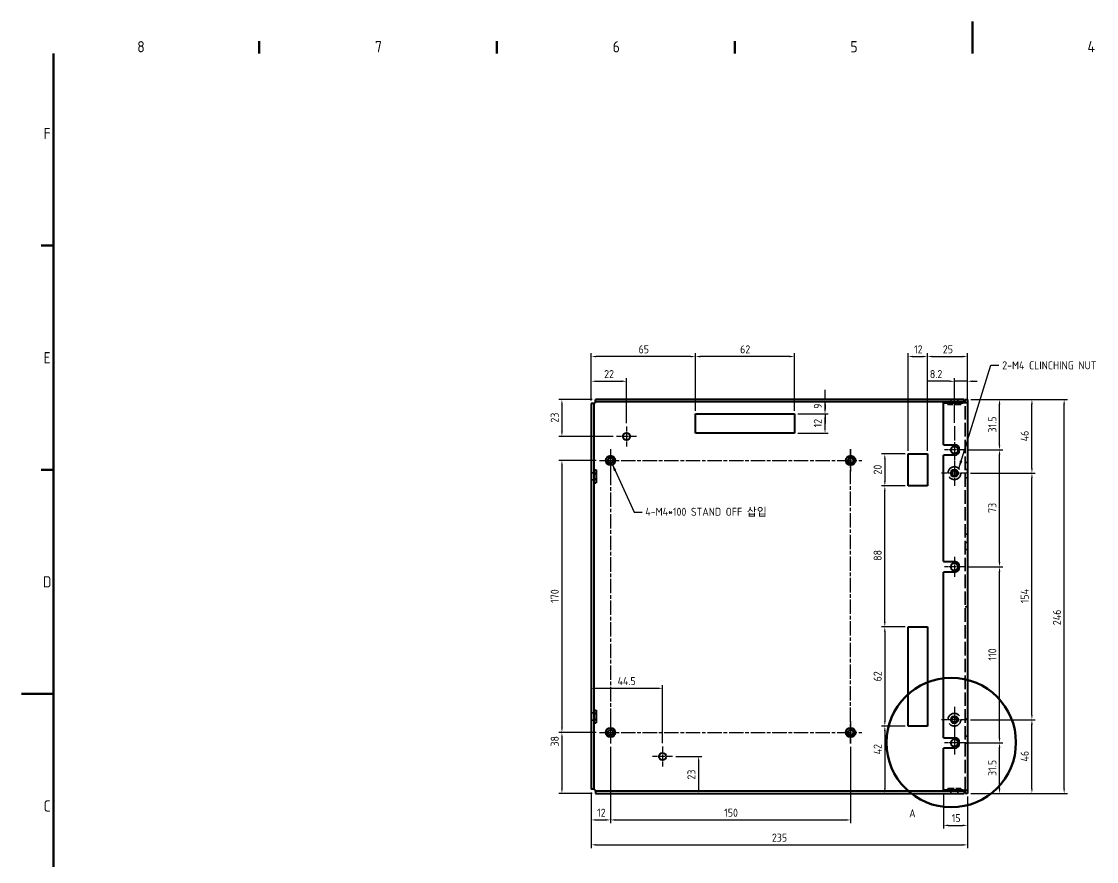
# Model space of a CAD drawing. Header units: millimetres. Extents: x 0 to 1188, y 0 to 840.
# Drawn here: x 0 to 672, y 315 to 840 of the extents above; entities that cross this region are included whole.
import ezdxf

# ---------------------------------------------------------------- set-up
doc = ezdxf.new("R2010")
doc.units = ezdxf.units.MM
doc.header["$LTSCALE"] = 2
doc.linetypes.add('CHAIN', pattern=[0.3543, 0.2362, -0.0295, 0.0591, -0.0295])
doc.linetypes.add('DASHED', pattern=[0.2067, 0.1654, -0.0413])
doc.layers.get('0').update_dxf_attribs({"color": 3, "lineweight": 25})
for name, color, linetype, lineweight in [('가려진 것(ISO)', 2, 'DASHED', 35), ('가시적인 것(ISO)', 3, 'Continuous', 40), ('가시적인 좁은 것(ISO)', 3, 'Continuous', 35), ('경계(ISO)', 7, 'Continuous', 50), ('기호(ISO)', 5, 'Continuous', 25), ('상세 경계(JIS)', 3, 'Continuous', 50), ('중심 표식(ISO)', 1, 'Continuous', 25), ('중심선(ISO)', 1, 'Continuous', 25), ('치수(ISO)', 2, 'Continuous', 25)]:
    doc.layers.add(name, color=color, linetype=linetype, lineweight=lineweight)
doc.styles.add('ISO ProportionalPSTEK', font='isocp.shx')
doc.styles.add('문자 텍스트_PSTEK_POSCO', font='isocp.shx')
doc.styles.add('치수 텍스트_PSTEK_POSCO', font='isocp.shx')
doc.dimstyles.new('치수_PSTEK_POSCO', dxfattribs={"dimscale": 2, "dimtxt": 2.5, "dimasz": 1.5, "dimexe": 1, "dimexo": 1, "dimgap": 1, "dimtad": 1, "dimrnd": 1e-08, "dimdsep": 46, "dimtxsty": '치수 텍스트_PSTEK_POSCO', "dimcen": 0.09, "dimdle": 10, "dimclrd": 7, "dimclre": 7, "dimclrt": 2, "dimadec": 1, "dimazin": 2, "dimtfac": 1, "dimtmove": 0, "dimatfit": 3, "dimfxl": 0, "dimtolj": 1, "dimlwd": -1, "dimlwe": -1, "dimarcsym": 0})
doc.dimstyles.new('치수_PSTEK_POSCO$7', dxfattribs={"dimscale": 2, "dimtxt": 2.5, "dimasz": 2.5, "dimexe": 1, "dimexo": 1, "dimgap": 1, "dimtad": 1, "dimrnd": 1e-08, "dimdsep": 46, "dimtxsty": '치수 텍스트_PSTEK_POSCO', "dimcen": 0.09, "dimdle": 10, "dimclrd": 7, "dimclre": 7, "dimclrt": 2, "dimadec": 1, "dimazin": 2, "dimtfac": 1, "dimtmove": 0, "dimatfit": 3, "dimfxl": 0, "dimtolj": 1, "dimlwd": -1, "dimlwe": -1, "dimarcsym": 0})

# ---------------------------------------------------------------- blocks, each defined once
blk = doc.blocks.new('경계 Default Border')
at = {"layer": '경계(ISO)'}
for p, q in [((74.25, 410), (74.25, 413.9)), ((148.5, 410), (148.5, 413.9)), ((222.75, 410), (222.75, 413.9)), ((10, 350), (6.1, 350)), ((10, 280), (6.1, 280))]:
    blk.add_line(p, q, dxfattribs=at)
at = {"layer": '경계(ISO)', "flags": 128}
for points in [[(297, 420), (297, 410)], [(10, 10), (10, 410)], [(0, 210), (10, 210)]]:
    blk.add_lwpolyline(points, dxfattribs=at)
at = {"layer": '경계(ISO)', "color": 2, "char_height": 3.5, "attachment_point": 7, "style": '문자 텍스트_PSTEK_POSCO'}
for s, insert in [('8', (36.13, 410.37)), ('7', (110.38, 410.39)), ('6', (184.63, 410.37)), ('5', (258.88, 410.37)), ('4', (332.93, 410.4)), ('F', (6.85, 383.25)), ('E', (6.85, 313.22)), ('D', (6.66, 243.22)), ('C', (6.85, 173.22))]:
    blk.add_mtext(s, dxfattribs=dict(at, insert=insert))
blk = doc.blocks.new('*D28')
at = {"layer": 'Defpoints', "color": 0}
for p in [(355.94, 360.4), (590.94, 357.84), (590.94, 325.67)]:
    blk.add_point(p, dxfattribs=at)
at = {"layer": '치수(ISO)', "color": 7}
for p, q in [((355.94, 358.4), (355.94, 323.67)), ((590.94, 355.84), (590.94, 323.67)), ((358.94, 325.67), (587.94, 325.67))]:
    blk.add_line(p, q, dxfattribs=at)
for points in [[(358.94, 326.17), (358.94, 325.17), (355.94, 325.67)], [(587.94, 326.17), (587.94, 325.17), (590.94, 325.67)]]:
    blk.add_solid(points, dxfattribs=at)
at = {"layer": '치수(ISO)', "color": 2, "insert": (468.77, 330.17), "char_height": 5, "attachment_point": 4, "style": '치수 텍스트_PSTEK_POSCO'}
blk.add_mtext('\\A1;235', dxfattribs=at)
blk = doc.blocks.new('*D29')
at = {"layer": 'Defpoints', "color": 0}
for p in [(367.94, 388.89), (355.94, 360.4), (367.94, 341.23)]:
    blk.add_point(p, dxfattribs=at)
at = {"layer": '치수(ISO)', "color": 7}
for p, q in [((367.94, 386.89), (367.94, 339.23)), ((355.94, 358.4), (355.94, 339.23)), ((358.94, 341.23), (364.94, 341.23))]:
    blk.add_line(p, q, dxfattribs=at)
for points in [[(358.94, 341.73), (358.94, 340.73), (355.94, 341.23)], [(364.94, 341.73), (364.94, 340.73), (367.94, 341.23)]]:
    blk.add_solid(points, dxfattribs=at)
at = {"layer": '치수(ISO)', "color": 2, "insert": (359.54, 345.73), "char_height": 5, "attachment_point": 4, "style": '치수 텍스트_PSTEK_POSCO'}
blk.add_mtext('\\A1;12', dxfattribs=at)
blk = doc.blocks.new('*D30')
at = {"layer": 'Defpoints', "color": 0}
for p in [(367.94, 388.89), (517.94, 388.89), (517.94, 341.23)]:
    blk.add_point(p, dxfattribs=at)
at = {"layer": '치수(ISO)', "color": 7}
for p, q in [((367.94, 386.89), (367.94, 339.23)), ((517.94, 386.89), (517.94, 339.23)), ((370.94, 341.23), (514.94, 341.23))]:
    blk.add_line(p, q, dxfattribs=at)
for points in [[(370.94, 341.73), (370.94, 340.73), (367.94, 341.23)], [(514.94, 341.73), (514.94, 340.73), (517.94, 341.23)]]:
    blk.add_solid(points, dxfattribs=at)
at = {"layer": '치수(ISO)', "color": 2, "insert": (438.94, 345.73), "char_height": 5, "attachment_point": 4, "style": '치수 텍스트_PSTEK_POSCO'}
blk.add_mtext('\\A1;150', dxfattribs=at)
blk = doc.blocks.new('*D31')
at = {"layer": 'Defpoints', "color": 0}
for p in [(575.94, 359.84), (590.94, 357.84), (590.94, 337.84)]:
    blk.add_point(p, dxfattribs=at)
at = {"layer": '치수(ISO)', "color": 7}
for p, q in [((575.94, 357.84), (575.94, 335.84)), ((590.94, 355.84), (590.94, 335.84)), ((578.94, 337.84), (587.94, 337.84))]:
    blk.add_line(p, q, dxfattribs=at)
for points in [[(578.94, 338.34), (578.94, 337.34), (575.94, 337.84)], [(587.94, 338.34), (587.94, 337.34), (590.94, 337.84)]]:
    blk.add_solid(points, dxfattribs=at)
at = {"layer": '치수(ISO)', "color": 2, "insert": (581.09, 342.34), "char_height": 5, "attachment_point": 4, "style": '치수 텍스트_PSTEK_POSCO'}
blk.add_mtext('\\A1;15', dxfattribs=at)
blk = doc.blocks.new('*D32')
at = {"layer": 'Defpoints', "color": 0}
for p in [(360.99, 565.84), (337.58, 395.84), (360.99, 395.84)]:
    blk.add_point(p, dxfattribs=at)
at = {"layer": '치수(ISO)', "color": 7}
for p, q in [((358.99, 565.84), (335.58, 565.84)), ((337.58, 562.84), (337.58, 398.84)), ((358.99, 395.84), (335.58, 395.84))]:
    blk.add_line(p, q, dxfattribs=at)
for points in [[(337.08, 562.84), (338.08, 562.84), (337.58, 565.84)], [(337.08, 398.84), (338.08, 398.84), (337.58, 395.84)]]:
    blk.add_solid(points, dxfattribs=at)
at = {"layer": '치수(ISO)', "color": 2, "insert": (333.08, 476.84), "char_height": 5, "attachment_point": 4, "rotation": 90, "style": '치수 텍스트_PSTEK_POSCO'}
blk.add_mtext('\\A1;170', dxfattribs=at)
blk = doc.blocks.new('*D33')
at = {"layer": 'Defpoints', "color": 0}
for p in [(360.99, 395.84), (337.58, 357.84), (358.5, 357.84)]:
    blk.add_point(p, dxfattribs=at)
at = {"layer": '치수(ISO)', "color": 7}
for p, q in [((358.99, 395.84), (335.58, 395.84)), ((337.58, 392.84), (337.58, 360.84)), ((356.5, 357.84), (335.58, 357.84))]:
    blk.add_line(p, q, dxfattribs=at)
for points in [[(337.08, 392.84), (338.08, 392.84), (337.58, 395.84)], [(337.08, 360.84), (338.08, 360.84), (337.58, 357.84)]]:
    blk.add_solid(points, dxfattribs=at)
at = {"layer": '치수(ISO)', "color": 2, "insert": (333.08, 387.09), "char_height": 5, "attachment_point": 4, "rotation": 90, "style": '치수 텍스트_PSTEK_POSCO'}
blk.add_mtext('\\A1;38', dxfattribs=at)
blk = doc.blocks.new('*D34')
at = {"layer": 'Defpoints', "color": 0}
for p in [(590.94, 603.84), (651.3, 603.84), (590.94, 357.84)]:
    blk.add_point(p, dxfattribs=at)
at = {"layer": '치수(ISO)', "color": 7}
for p, q in [((592.94, 603.84), (653.3, 603.84)), ((651.3, 360.84), (651.3, 600.84)), ((592.94, 357.84), (653.3, 357.84))]:
    blk.add_line(p, q, dxfattribs=at)
for points in [[(650.8, 600.84), (651.8, 600.84), (651.3, 603.84)], [(650.8, 360.84), (651.8, 360.84), (651.3, 357.84)]]:
    blk.add_solid(points, dxfattribs=at)
at = {"layer": '치수(ISO)', "color": 2, "insert": (646.8, 462.9), "char_height": 5, "attachment_point": 4, "rotation": 90, "style": '치수 텍스트_PSTEK_POSCO'}
blk.add_mtext('\\A1;246', dxfattribs=at)
blk = doc.blocks.new('*D35')
at = {"layer": 'Defpoints', "color": 0}
for p in [(588.99, 389.34), (610.94, 389.34), (590.94, 357.84)]:
    blk.add_point(p, dxfattribs=at)
at = {"layer": '치수(ISO)', "color": 7}
for p, q in [((590.99, 389.34), (612.94, 389.34)), ((610.94, 360.84), (610.94, 386.34)), ((592.94, 357.84), (612.94, 357.84))]:
    blk.add_line(p, q, dxfattribs=at)
for points in [[(610.44, 386.34), (611.44, 386.34), (610.94, 389.34)], [(610.44, 360.84), (611.44, 360.84), (610.94, 357.84)]]:
    blk.add_solid(points, dxfattribs=at)
at = {"layer": '치수(ISO)', "color": 2, "insert": (606.44, 368.74), "char_height": 5, "attachment_point": 4, "rotation": 90, "style": '치수 텍스트_PSTEK_POSCO'}
blk.add_mtext('\\A1;31.5', dxfattribs=at)
blk = doc.blocks.new('2dDetail0')
at = {"layer": '상세 경계(JIS)'}
blk.add_circle((290.39, 194.79), 20.22, dxfattribs=at)
at = {"layer": '상세 경계(JIS)', "insert": (277.25, 171.44), "char_height": 2.5, "attachment_point": 7, "style": 'ISO ProportionalPSTEK'}
blk.add_mtext('A', dxfattribs=at)
blk = doc.blocks.new('*D42')
at = {"layer": 'Defpoints', "color": 0}
for p in [(565.94, 630.71), (553.94, 569.84), (565.94, 569.84)]:
    blk.add_point(p, dxfattribs=at)
at = {"layer": '치수(ISO)', "color": 7}
for p, q in [((553.94, 571.84), (553.94, 632.71)), ((565.94, 571.84), (565.94, 632.71)), ((556.94, 630.71), (562.94, 630.71))]:
    blk.add_line(p, q, dxfattribs=at)
for points in [[(556.94, 631.21), (556.94, 630.21), (553.94, 630.71)], [(562.94, 631.21), (562.94, 630.21), (565.94, 630.71)]]:
    blk.add_solid(points, dxfattribs=at)
at = {"layer": '치수(ISO)', "color": 2, "insert": (557.54, 635.21), "char_height": 5, "attachment_point": 4, "style": '치수 텍스트_PSTEK_POSCO'}
blk.add_mtext('\\A1;12', dxfattribs=at)
blk = doc.blocks.new('*D43')
at = {"layer": 'Defpoints', "color": 0}
for p in [(553.94, 461.84), (539.29, 399.84), (553.94, 399.84)]:
    blk.add_point(p, dxfattribs=at)
at = {"layer": '치수(ISO)', "color": 7}
for p, q in [((551.94, 461.84), (537.29, 461.84)), ((539.29, 458.84), (539.29, 402.84)), ((551.94, 399.84), (537.29, 399.84))]:
    blk.add_line(p, q, dxfattribs=at)
for points in [[(538.79, 458.84), (539.79, 458.84), (539.29, 461.84)], [(538.79, 402.84), (539.79, 402.84), (539.29, 399.84)]]:
    blk.add_solid(points, dxfattribs=at)
at = {"layer": '치수(ISO)', "color": 2, "insert": (534.79, 427.79), "char_height": 5, "attachment_point": 4, "rotation": 90, "style": '치수 텍스트_PSTEK_POSCO'}
blk.add_mtext('\\A1;62', dxfattribs=at)
blk = doc.blocks.new('*D44')
at = {"layer": 'Defpoints', "color": 0}
for p in [(590.94, 630.71), (590.94, 603.84), (565.94, 569.84)]:
    blk.add_point(p, dxfattribs=at)
at = {"layer": '치수(ISO)', "color": 7}
for p, q in [((565.94, 571.84), (565.94, 632.71)), ((590.94, 605.84), (590.94, 632.71)), ((568.94, 630.71), (587.94, 630.71))]:
    blk.add_line(p, q, dxfattribs=at)
for points in [[(568.94, 631.21), (568.94, 630.21), (565.94, 630.71)], [(587.94, 631.21), (587.94, 630.21), (590.94, 630.71)]]:
    blk.add_solid(points, dxfattribs=at)
at = {"layer": '치수(ISO)', "color": 2, "insert": (575.52, 635.21), "char_height": 5, "attachment_point": 4, "style": '치수 텍스트_PSTEK_POSCO'}
blk.add_mtext('\\A1;25', dxfattribs=at)
blk = doc.blocks.new('*D45')
at = {"layer": 'Defpoints', "color": 0}
for p in [(553.94, 399.84), (539.29, 357.84), (588.94, 357.84)]:
    blk.add_point(p, dxfattribs=at)
at = {"layer": '치수(ISO)', "color": 7}
for p, q in [((551.94, 399.84), (537.29, 399.84)), ((539.29, 396.84), (539.29, 360.84))]:
    blk.add_line(p, q, dxfattribs=at)
for points in [[(538.79, 396.84), (539.79, 396.84), (539.29, 399.84)], [(538.79, 360.84), (539.79, 360.84), (539.29, 357.84)]]:
    blk.add_solid(points, dxfattribs=at)
at = {"layer": '치수(ISO)', "color": 2, "insert": (534.79, 382.19), "char_height": 5, "attachment_point": 4, "rotation": 90, "style": '치수 텍스트_PSTEK_POSCO'}
blk.add_mtext('\\A1;42', dxfattribs=at)
blk = doc.blocks.new('*D50')
at = {"layer": 'Defpoints', "color": 0}
for p in [(377.94, 615.26), (355.94, 601.28), (377.94, 587.09)]:
    blk.add_point(p, dxfattribs=at)
at = {"layer": '치수(ISO)', "color": 7}
for p, q in [((355.94, 603.28), (355.94, 617.26)), ((358.94, 615.26), (374.94, 615.26)), ((377.94, 589.09), (377.94, 617.26))]:
    blk.add_line(p, q, dxfattribs=at)
for points in [[(358.94, 615.76), (358.94, 614.76), (355.94, 615.26)], [(374.94, 615.76), (374.94, 614.76), (377.94, 615.26)]]:
    blk.add_solid(points, dxfattribs=at)
at = {"layer": '치수(ISO)', "color": 2, "insert": (363.98, 619.76), "char_height": 5, "attachment_point": 4, "style": '치수 텍스트_PSTEK_POSCO'}
blk.add_mtext('\\A1;22', dxfattribs=at)
blk = doc.blocks.new('*D51')
at = {"layer": 'Defpoints', "color": 0}
for p in [(420.94, 630.71), (420.94, 594.84), (482.94, 594.84)]:
    blk.add_point(p, dxfattribs=at)
at = {"layer": '치수(ISO)', "color": 7}
for p, q in [((420.94, 596.84), (420.94, 632.71)), ((482.94, 596.84), (482.94, 632.71)), ((479.94, 630.71), (423.94, 630.71))]:
    blk.add_line(p, q, dxfattribs=at)
for points in [[(423.94, 631.21), (423.94, 630.21), (420.94, 630.71)], [(479.94, 631.21), (479.94, 630.21), (482.94, 630.71)]]:
    blk.add_solid(points, dxfattribs=at)
at = {"layer": '치수(ISO)', "color": 2, "insert": (448.89, 635.21), "char_height": 5, "attachment_point": 4, "style": '치수 텍스트_PSTEK_POSCO'}
blk.add_mtext('\\A1;62', dxfattribs=at)
blk = doc.blocks.new('*D52')
at = {"layer": 'Defpoints', "color": 0}
for p in [(482.94, 594.84), (501.92, 594.84), (482.94, 582.84)]:
    blk.add_point(p, dxfattribs=at)
at = {"layer": '치수(ISO)', "color": 7}
for p, q in [((484.94, 594.84), (503.92, 594.84)), ((501.92, 585.84), (501.92, 591.84)), ((484.94, 582.84), (503.92, 582.84))]:
    blk.add_line(p, q, dxfattribs=at)
for points in [[(501.42, 591.84), (502.42, 591.84), (501.92, 594.84)], [(501.42, 585.84), (502.42, 585.84), (501.92, 582.84)]]:
    blk.add_solid(points, dxfattribs=at)
at = {"layer": '치수(ISO)', "color": 2, "insert": (497.42, 586.44), "char_height": 5, "attachment_point": 4, "rotation": 90, "style": '치수 텍스트_PSTEK_POSCO'}
blk.add_mtext('\\A1;12', dxfattribs=at)
blk = doc.blocks.new('*D53')
at = {"layer": 'Defpoints', "color": 0}
for p in [(355.94, 630.71), (355.94, 601.28), (420.94, 594.84)]:
    blk.add_point(p, dxfattribs=at)
at = {"layer": '치수(ISO)', "color": 7}
for p, q in [((355.94, 603.28), (355.94, 632.71)), ((420.94, 596.84), (420.94, 632.71)), ((417.94, 630.71), (358.94, 630.71))]:
    blk.add_line(p, q, dxfattribs=at)
for points in [[(358.94, 631.21), (358.94, 630.21), (355.94, 630.71)], [(417.94, 631.21), (417.94, 630.21), (420.94, 630.71)]]:
    blk.add_solid(points, dxfattribs=at)
at = {"layer": '치수(ISO)', "color": 2, "insert": (385.44, 635.21), "char_height": 5, "attachment_point": 4, "style": '치수 텍스트_PSTEK_POSCO'}
blk.add_mtext('\\A1;65', dxfattribs=at)
blk = doc.blocks.new('*D54')
at = {"layer": 'Defpoints', "color": 0}
for p in [(539.29, 549.84), (553.94, 549.84), (553.94, 461.84)]:
    blk.add_point(p, dxfattribs=at)
at = {"layer": '치수(ISO)', "color": 7}
for p, q in [((551.94, 549.84), (537.29, 549.84)), ((539.29, 464.84), (539.29, 546.84)), ((551.94, 461.84), (537.29, 461.84))]:
    blk.add_line(p, q, dxfattribs=at)
for points in [[(538.79, 546.84), (539.79, 546.84), (539.29, 549.84)], [(538.79, 464.84), (539.79, 464.84), (539.29, 461.84)]]:
    blk.add_solid(points, dxfattribs=at)
at = {"layer": '치수(ISO)', "color": 2, "insert": (534.79, 503.09), "char_height": 5, "attachment_point": 4, "rotation": 90, "style": '치수 텍스트_PSTEK_POSCO'}
blk.add_mtext('\\A1;88', dxfattribs=at)
blk = doc.blocks.new('*D55')
at = {"layer": 'Defpoints', "color": 0}
for p in [(553.94, 569.84), (539.29, 549.84), (553.94, 549.84)]:
    blk.add_point(p, dxfattribs=at)
at = {"layer": '치수(ISO)', "color": 7}
for p, q in [((551.94, 569.84), (537.29, 569.84)), ((539.29, 566.84), (539.29, 552.84)), ((551.94, 549.84), (537.29, 549.84))]:
    blk.add_line(p, q, dxfattribs=at)
for points in [[(538.79, 566.84), (539.79, 566.84), (539.29, 569.84)], [(538.79, 552.84), (539.79, 552.84), (539.29, 549.84)]]:
    blk.add_solid(points, dxfattribs=at)
at = {"layer": '치수(ISO)', "color": 2, "insert": (534.79, 557.02), "char_height": 5, "attachment_point": 4, "rotation": 90, "style": '치수 텍스트_PSTEK_POSCO'}
blk.add_mtext('\\A1;20', dxfattribs=at)
blk = doc.blocks.new('*D56')
at = {"layer": 'Defpoints', "color": 0}
for p in [(358.5, 603.84), (482.94, 594.84), (501.92, 594.84)]:
    blk.add_point(p, dxfattribs=at)
at = {"layer": '치수(ISO)', "color": 7}
for p, q in [((501.92, 606.84), (501.92, 609.84)), ((501.92, 603.84), (501.92, 606.84)), ((501.92, 600.84), (501.92, 597.84)), ((501.92, 597.84), (501.92, 600.84)), ((484.94, 594.84), (503.92, 594.84)), ((501.92, 594.84), (501.92, 591.84)), ((501.92, 591.84), (501.92, 588.84))]:
    blk.add_line(p, q, dxfattribs=at)
for points in [[(501.42, 600.84), (502.42, 600.84), (501.92, 603.84)], [(501.42, 597.84), (502.42, 597.84), (501.92, 594.84)]]:
    blk.add_solid(points, dxfattribs=at)
at = {"layer": '치수(ISO)', "color": 2, "insert": (497.42, 598.07), "char_height": 5, "attachment_point": 4, "rotation": 90, "style": '치수 텍스트_PSTEK_POSCO'}
blk.add_mtext('\\A1;9', dxfattribs=at)
blk = doc.blocks.new('*D57')
at = {"layer": 'Defpoints', "color": 0}
for p in [(355.94, 423.45), (400.44, 423.45), (400.44, 387.09)]:
    blk.add_point(p, dxfattribs=at)
at = {"layer": '치수(ISO)', "color": 7}
for p, q in [((358.94, 423.45), (397.44, 423.45)), ((400.44, 389.09), (400.44, 425.45))]:
    blk.add_line(p, q, dxfattribs=at)
for points in [[(358.94, 423.95), (358.94, 422.95), (355.94, 423.45)], [(397.44, 423.95), (397.44, 422.95), (400.44, 423.45)]]:
    blk.add_solid(points, dxfattribs=at)
at = {"layer": '치수(ISO)', "color": 2, "insert": (372.34, 427.95), "char_height": 5, "attachment_point": 4, "style": '치수 텍스트_PSTEK_POSCO'}
blk.add_mtext('\\A1;44.5', dxfattribs=at)
blk = doc.blocks.new('*D58')
at = {"layer": 'Defpoints', "color": 0}
for p in [(358.5, 603.84), (337.58, 580.84), (371.69, 580.84)]:
    blk.add_point(p, dxfattribs=at)
at = {"layer": '치수(ISO)', "color": 7}
for p, q in [((356.5, 603.84), (335.58, 603.84)), ((337.58, 600.84), (337.58, 583.84)), ((369.69, 580.84), (335.58, 580.84))]:
    blk.add_line(p, q, dxfattribs=at)
for points in [[(337.08, 600.84), (338.08, 600.84), (337.58, 603.84)], [(337.08, 583.84), (338.08, 583.84), (337.58, 580.84)]]:
    blk.add_solid(points, dxfattribs=at)
at = {"layer": '치수(ISO)', "color": 2, "insert": (333.08, 589.42), "char_height": 5, "attachment_point": 4, "rotation": 90, "style": '치수 텍스트_PSTEK_POSCO'}
blk.add_mtext('\\A1;23', dxfattribs=at)
blk = doc.blocks.new('*D59')
at = {"layer": 'Defpoints', "color": 0}
for p in [(406.69, 380.84), (422.98, 357.84), (422.98, 357.84)]:
    blk.add_point(p, dxfattribs=at)
at = {"layer": '치수(ISO)', "color": 7}
for p, q in [((408.69, 380.84), (424.98, 380.84)), ((422.98, 377.84), (422.98, 360.84))]:
    blk.add_line(p, q, dxfattribs=at)
for points in [[(422.48, 377.84), (423.48, 377.84), (422.98, 380.84)], [(422.48, 360.84), (423.48, 360.84), (422.98, 357.84)]]:
    blk.add_solid(points, dxfattribs=at)
at = {"layer": '치수(ISO)', "color": 2, "insert": (418.48, 366.42), "char_height": 5, "attachment_point": 4, "rotation": 90, "style": '치수 텍스트_PSTEK_POSCO'}
blk.add_mtext('\\A1;23', dxfattribs=at)
blk = doc.blocks.new('*D60')
at = {"layer": 'Defpoints', "color": 0}
for p in [(588.99, 499.34), (610.94, 499.34), (589.99, 389.34)]:
    blk.add_point(p, dxfattribs=at)
at = {"layer": '치수(ISO)', "color": 7}
for p, q in [((590.99, 499.34), (612.94, 499.34)), ((610.94, 392.34), (610.94, 496.34)), ((591.99, 389.34), (612.94, 389.34))]:
    blk.add_line(p, q, dxfattribs=at)
for points in [[(610.44, 496.34), (611.44, 496.34), (610.94, 499.34)], [(610.44, 392.34), (611.44, 392.34), (610.94, 389.34)]]:
    blk.add_solid(points, dxfattribs=at)
at = {"layer": '치수(ISO)', "color": 2, "insert": (606.44, 440.82), "char_height": 5, "attachment_point": 4, "rotation": 90, "style": '치수 텍스트_PSTEK_POSCO'}
blk.add_mtext('\\A1;110', dxfattribs=at)
blk = doc.blocks.new('*D61')
at = {"layer": 'Defpoints', "color": 0}
for p in [(588.99, 572.34), (610.94, 572.34), (588.99, 499.34)]:
    blk.add_point(p, dxfattribs=at)
at = {"layer": '치수(ISO)', "color": 7}
for p, q in [((590.99, 572.34), (612.94, 572.34)), ((610.94, 502.34), (610.94, 569.34)), ((590.99, 499.34), (612.94, 499.34))]:
    blk.add_line(p, q, dxfattribs=at)
for points in [[(610.44, 569.34), (611.44, 569.34), (610.94, 572.34)], [(610.44, 502.34), (611.44, 502.34), (610.94, 499.34)]]:
    blk.add_solid(points, dxfattribs=at)
at = {"layer": '치수(ISO)', "color": 2, "insert": (606.44, 533.01), "char_height": 5, "attachment_point": 4, "rotation": 90, "style": '치수 텍스트_PSTEK_POSCO'}
blk.add_mtext('\\A1;73', dxfattribs=at)
blk = doc.blocks.new('*D62')
at = {"layer": 'Defpoints', "color": 0}
for p in [(590.94, 603.84), (610.94, 603.84), (588.99, 572.34)]:
    blk.add_point(p, dxfattribs=at)
at = {"layer": '치수(ISO)', "color": 7}
for p, q in [((592.94, 603.84), (612.94, 603.84)), ((610.94, 575.34), (610.94, 600.84)), ((590.99, 572.34), (612.94, 572.34))]:
    blk.add_line(p, q, dxfattribs=at)
for points in [[(610.44, 600.84), (611.44, 600.84), (610.94, 603.84)], [(610.44, 575.34), (611.44, 575.34), (610.94, 572.34)]]:
    blk.add_solid(points, dxfattribs=at)
at = {"layer": '치수(ISO)', "color": 2, "insert": (606.44, 583.26), "char_height": 5, "attachment_point": 4, "rotation": 90, "style": '치수 텍스트_PSTEK_POSCO'}
blk.add_mtext('\\A1;31.5', dxfattribs=at)
blk = doc.blocks.new('*D63')
at = {"layer": 'Defpoints', "color": 0}
for p in [(590.74, 403.84), (631.16, 403.84), (590.94, 357.84)]:
    blk.add_point(p, dxfattribs=at)
at = {"layer": '치수(ISO)', "color": 7}
for p, q in [((592.74, 403.84), (633.16, 403.84)), ((631.16, 360.84), (631.16, 400.84)), ((592.94, 357.84), (633.16, 357.84))]:
    blk.add_line(p, q, dxfattribs=at)
for points in [[(630.66, 400.84), (631.66, 400.84), (631.16, 403.84)], [(630.66, 360.84), (631.66, 360.84), (631.16, 357.84)]]:
    blk.add_solid(points, dxfattribs=at)
at = {"layer": '치수(ISO)', "color": 2, "insert": (626.66, 377.7), "char_height": 5, "attachment_point": 4, "rotation": 90, "style": '치수 텍스트_PSTEK_POSCO'}
blk.add_mtext('\\A1;46', dxfattribs=at)
blk = doc.blocks.new('*D64')
at = {"layer": 'Defpoints', "color": 0}
for p in [(590.74, 557.84), (631.16, 557.84), (590.74, 403.84)]:
    blk.add_point(p, dxfattribs=at)
at = {"layer": '치수(ISO)', "color": 7}
for p, q in [((592.74, 557.84), (633.16, 557.84)), ((631.16, 406.84), (631.16, 554.84)), ((592.74, 403.84), (633.16, 403.84))]:
    blk.add_line(p, q, dxfattribs=at)
for points in [[(630.66, 554.84), (631.66, 554.84), (631.16, 557.84)], [(630.66, 406.84), (631.66, 406.84), (631.16, 403.84)]]:
    blk.add_solid(points, dxfattribs=at)
at = {"layer": '치수(ISO)', "color": 2, "insert": (626.66, 476.61), "char_height": 5, "attachment_point": 4, "rotation": 90, "style": '치수 텍스트_PSTEK_POSCO'}
blk.add_mtext('\\A1;154', dxfattribs=at)
blk = doc.blocks.new('*D65')
at = {"layer": 'Defpoints', "color": 0}
for p in [(590.94, 603.84), (631.16, 603.84), (590.74, 557.84)]:
    blk.add_point(p, dxfattribs=at)
at = {"layer": '치수(ISO)', "color": 7}
for p, q in [((592.94, 603.84), (633.16, 603.84)), ((631.16, 560.84), (631.16, 600.84)), ((592.74, 557.84), (633.16, 557.84))]:
    blk.add_line(p, q, dxfattribs=at)
for points in [[(630.66, 600.84), (631.66, 600.84), (631.16, 603.84)], [(630.66, 560.84), (631.66, 560.84), (631.16, 557.84)]]:
    blk.add_solid(points, dxfattribs=at)
at = {"layer": '치수(ISO)', "color": 2, "insert": (626.66, 577.74), "char_height": 5, "attachment_point": 4, "rotation": 90, "style": '치수 텍스트_PSTEK_POSCO'}
blk.add_mtext('\\A1;46', dxfattribs=at)
blk = doc.blocks.new('*D66')
at = {"layer": 'Defpoints', "color": 0}
for p in [(590.94, 615.26), (590.94, 601.84), (582.74, 587.25)]:
    blk.add_point(p, dxfattribs=at)
at = {"layer": '치수(ISO)', "color": 7}
for p, q in [((579.74, 615.26), (565.44, 615.26)), ((582.74, 589.25), (582.74, 617.26)), ((590.94, 615.26), (582.74, 615.26)), ((590.94, 603.84), (590.94, 617.26)), ((593.94, 615.26), (596.94, 615.26))]:
    blk.add_line(p, q, dxfattribs=at)
for points in [[(579.74, 615.76), (579.74, 614.76), (582.74, 615.26)], [(593.94, 615.76), (593.94, 614.76), (590.94, 615.26)]]:
    blk.add_solid(points, dxfattribs=at)
at = {"layer": '치수(ISO)', "color": 2, "insert": (567.44, 619.76), "char_height": 5, "attachment_point": 4, "style": '치수 텍스트_PSTEK_POSCO'}
blk.add_mtext('\\A1;8.2', dxfattribs=at)

msp = doc.modelspace()

# ---------------------------------------------------------------- linework, layer by layer
at = {"layer": '가려진 것(ISO)', "ltscale": 0.952248}
for p, q in [((578.742, 601.839), (578.742, 600.839)), ((586.742, 601.839), (586.742, 600.839)), ((578.742, 359.839), (578.742, 360.839)), ((586.742, 359.839), (586.742, 360.839))]:
    msp.add_line(p, q, dxfattribs=at)
at = {"layer": '가려진 것(ISO)', "ltscale": 11.967462}
for p, q in [((586.742, 600.839), (578.742, 600.839)), ((578.742, 360.839), (586.742, 360.839))]:
    msp.add_line(p, q, dxfattribs=at)
at = {"layer": '가려진 것(ISO)', "ltscale": 1.428422}
for p, q in [((580.492, 603.839), (580.492, 602.339)), ((580.742, 602.339), (580.742, 600.839)), ((581.121, 600.839), (581.121, 602.339)), ((584.363, 600.839), (584.363, 602.339)), ((584.742, 600.839), (584.742, 602.339)), ((584.992, 603.839), (584.992, 602.339)), ((590.942, 564.589), (589.442, 564.589)), ((357.442, 558.089), (355.942, 558.089)), ((358.942, 557.839), (357.442, 557.839)), ((357.442, 557.46), (358.942, 557.46)), ((590.942, 560.089), (589.442, 560.089)), ((357.442, 553.589), (355.942, 553.589)), ((357.442, 554.218), (358.942, 554.218)), ((357.442, 553.839), (358.942, 553.839)), ((590.942, 554.839), (589.442, 554.839)), ((590.942, 519.839), (589.442, 519.839)), ((590.942, 514.589), (589.442, 514.589)), ((590.942, 510.089), (589.442, 510.089)), ((590.942, 474.339), (589.442, 474.339)), ((357.442, 408.089), (355.942, 408.089)), ((357.442, 403.589), (355.942, 403.589)), ((358.942, 407.839), (357.442, 407.839)), ((357.442, 407.46), (358.942, 407.46)), ((357.442, 404.218), (358.942, 404.218)), ((357.442, 403.839), (358.942, 403.839)), ((590.942, 404.339), (589.442, 404.339)), ((590.942, 393.589), (589.442, 393.589)), ((590.942, 389.089), (589.442, 389.089)), ((580.492, 359.339), (580.492, 357.839)), ((580.742, 360.839), (580.742, 359.339)), ((581.121, 359.339), (581.121, 360.839)), ((584.363, 359.339), (584.363, 360.839)), ((584.742, 359.339), (584.742, 360.839)), ((584.992, 359.339), (584.992, 357.839))]:
    msp.add_line(p, q, dxfattribs=at)
at = {"layer": '가려진 것(ISO)', "ltscale": 25.451715}
msp.add_line((589.442, 359.839), (589.442, 601.839), dxfattribs=at)
at = {"layer": '가려진 것(ISO)', "ltscale": 30.397606}
for centre in [(582.742, 557.839), (582.742, 403.839)]:
    msp.add_circle(centre, 4, dxfattribs=at)
at = {"layer": '가시적인 것(ISO)'}
for p, q in [((355.942, 601.279), (355.942, 360.4)), ((357.442, 601.279), (355.942, 601.279)), ((357.442, 601.279), (357.442, 360.4)), ((357.942, 601.279), (357.442, 601.279)), ((358.502, 601.839), (357.942, 601.839)), ((357.942, 601.839), (357.942, 601.279)), ((588.942, 603.839), (358.502, 603.839)), ((358.502, 602.339), (358.502, 603.839)), ((588.942, 602.339), (358.502, 602.339)), ((358.502, 601.839), (358.502, 602.339)), ((575.942, 575.589), (575.942, 601.839)), ((575.942, 601.839), (587.942, 601.839)), ((578.742, 602.339), (578.742, 601.839)), ((586.742, 602.339), (586.742, 601.839)), ((590.942, 601.839), (587.942, 601.839)), ((588.942, 602.339), (588.942, 603.839)), ((588.942, 602.339), (588.942, 601.839)), ((589.442, 603.839), (590.942, 603.839)), ((589.442, 601.839), (589.442, 603.839)), ((590.942, 603.839), (590.942, 601.839)), ((590.942, 601.839), (590.942, 359.839)), ((420.942, 582.839), (420.942, 594.839)), ((420.942, 594.839), (482.942, 594.839)), ((482.942, 594.839), (482.942, 582.839)), ((482.942, 582.839), (420.942, 582.839)), ((575.942, 575.589), (582.742, 575.589)), ((553.942, 569.839), (565.942, 569.839)), ((553.942, 549.839), (553.942, 569.839)), ((565.942, 569.839), (565.942, 549.839)), ((582.742, 569.089), (575.942, 569.089)), ((575.942, 502.589), (575.942, 569.089)), ((357.442, 559.839), (358.942, 559.839)), ((358.942, 559.839), (358.942, 551.839)), ((357.442, 551.839), (358.942, 551.839)), ((565.942, 549.839), (553.942, 549.839)), ((575.942, 502.589), (582.742, 502.589)), ((582.742, 496.089), (575.942, 496.089)), ((575.942, 392.589), (575.942, 496.089)), ((553.942, 399.839), (553.942, 461.839)), ((553.942, 461.839), (565.942, 461.839)), ((565.942, 461.839), (565.942, 399.839)), ((357.442, 409.839), (358.942, 409.839)), ((358.942, 409.839), (358.942, 401.839)), ((357.442, 401.839), (358.942, 401.839)), ((565.942, 399.839), (553.942, 399.839)), ((575.942, 392.589), (582.742, 392.589)), ((582.742, 386.089), (575.942, 386.089)), ((575.942, 359.839), (575.942, 386.089)), ((357.442, 360.4), (355.942, 360.4)), ((357.942, 360.4), (357.442, 360.4)), ((357.942, 360.4), (357.942, 359.839)), ((357.942, 359.839), (358.502, 359.839)), ((358.502, 359.839), (358.502, 359.339)), ((358.502, 359.339), (588.942, 359.339)), ((358.502, 359.339), (358.502, 357.839)), ((358.502, 357.839), (588.942, 357.839)), ((587.942, 359.839), (575.942, 359.839)), ((578.742, 359.339), (578.742, 359.839)), ((586.742, 359.339), (586.742, 359.839)), ((587.942, 359.839), (590.942, 359.839)), ((588.942, 359.339), (588.942, 359.839)), ((588.942, 359.339), (588.942, 357.839)), ((589.442, 357.839), (589.442, 359.839)), ((590.942, 357.839), (589.442, 357.839)), ((590.942, 359.839), (590.942, 357.839))]:
    msp.add_line(p, q, dxfattribs=at)
for centre, radius in [((377.942, 580.839), 2.25), ((582.742, 572.339), 2.25), ((367.942, 565.839), 2.95), ((367.942, 565.839), 1.621), ((517.942, 565.839), 2.95), ((517.942, 565.839), 1.621), ((582.742, 557.839), 2.25), ((582.742, 557.839), 1.621), ((582.742, 499.339), 2.25), ((582.742, 403.839), 2.25), ((582.742, 403.839), 1.621), ((367.942, 395.839), 2.95), ((367.942, 395.839), 1.621), ((517.942, 395.839), 2.95), ((517.942, 395.839), 1.621), ((582.742, 389.339), 2.25), ((400.442, 380.839), 2.25)]:
    msp.add_circle(centre, radius, dxfattribs=at)
for centre in [(582.742, 572.339), (582.742, 499.339), (582.742, 389.339)]:
    msp.add_arc(centre, 3.25, 270, 90, dxfattribs=at)
at = {"layer": '가시적인 좁은 것(ISO)'}
for centre, start, end in [((367.942, 565.839), 170, 80), ((517.942, 565.839), 170, 80), ((582.742, 557.839), 170, 80), ((582.742, 403.839), 100, 10), ((367.942, 395.839), 170, 80), ((517.942, 395.839), 170, 80)]:
    msp.add_arc(centre, 2, start, end, dxfattribs=at)
at = {"layer": '중심 표식(ISO)', "linetype": 'CHAIN', "ltscale": 6.944946}
for p, q in [((377.942, 587.089), (377.942, 574.589)), ((384.192, 580.839), (371.692, 580.839)), ((588.992, 572.339), (576.492, 572.339)), ((582.742, 505.589), (582.742, 493.089)), ((588.992, 499.339), (576.492, 499.339)), ((582.742, 395.589), (582.742, 383.089)), ((400.442, 387.089), (400.442, 374.589)), ((588.992, 389.339), (576.492, 389.339)), ((406.692, 380.839), (394.192, 380.839))]:
    msp.add_line(p, q, dxfattribs=at)
at = {"layer": '중심 표식(ISO)', "linetype": 'CHAIN', "ltscale": 19.051651}
msp.add_line((582.742, 587.248), (582.742, 566.089), dxfattribs=at)
at = {"layer": '중심 표식(ISO)', "linetype": 'CHAIN', "ltscale": 7.722792}
for p, q in [((367.942, 572.789), (367.942, 558.889)), ((517.942, 572.789), (517.942, 558.889)), ((367.942, 402.789), (367.942, 388.889)), ((517.942, 402.789), (517.942, 388.889))]:
    msp.add_line(p, q, dxfattribs=at)
at = {"layer": '중심 표식(ISO)', "linetype": 'CHAIN', "ltscale": 8.88956}
for p, q in [((582.742, 565.839), (582.742, 549.839)), ((590.742, 557.839), (574.742, 557.839)), ((582.742, 411.839), (582.742, 395.839)), ((590.742, 403.839), (574.742, 403.839))]:
    msp.add_line(p, q, dxfattribs=at)
at = {"layer": '중심 표식(ISO)', "linetype": 'CHAIN', "ltscale": 8.056153}
msp.add_line((582.742, 396.589), (582.742, 382.089), dxfattribs=at)
at = {"layer": '중심 표식(ISO)', "linetype": 'CHAIN', "ltscale": 4.861433}
msp.add_line((589.992, 389.339), (581.242, 389.339), dxfattribs=at)
at = {"layer": '중심선(ISO)', "linetype": 'CHAIN', "ltscale": 19.051651}
for p, q in [((367.942, 572.789), (367.942, 388.889)), ((517.942, 388.889), (517.942, 572.789)), ((360.992, 565.839), (524.892, 565.839)), ((360.992, 395.839), (524.892, 395.839))]:
    msp.add_line(p, q, dxfattribs=at)

# ---------------------------------------------------------------- block references
at = {"xscale": 2, "yscale": 2, "zscale": 2}
msp.add_blockref('경계 Default Border', (0, 0), dxfattribs=at)
at = {"layer": '상세 경계(JIS)', "xscale": 2, "yscale": 2, "zscale": 2}
msp.add_blockref('2dDetail0', (0, 0), dxfattribs=at)

# ---------------------------------------------------------------- texts
at = {"layer": '기호(ISO)', "color": 2, "insert": (612.608, 625.223), "char_height": 5, "width": 67.795, "attachment_point": 4, "style": '치수 텍스트_PSTEK_POSCO'}
msp.add_mtext('{\\fISOCP|b0|i0;\\H5.0000;2-M4 CLINCHING NUT}', dxfattribs=at)
at = {"layer": '기호(ISO)', "color": 2, "insert": (389.669, 533.502), "char_height": 5, "width": 90.24392, "attachment_point": 4, "line_spacing_factor": 0.4375, "style": '치수 텍스트_PSTEK_POSCO'}
msp.add_mtext('{4-M4*100 STAND OFF 삽입}', dxfattribs=at)

# ---------------------------------------------------------------- dimensions: what is measured, and where the dimension line sits
at = {"layer": '치수(ISO)', "color": 7}
for base, p1, p2, angle, override, picture, middle in [((355.942, 630.711), (420.942, 594.839), (355.942, 601.279), 180, {"dimdec": 2, "dimtp": 0, "dimtm": 0, "dimtdec": 2, "dimtofl": 0, "dimatfit": 1}, '*D53', (388.442, 630.711)), ((420.942, 630.711), (482.942, 594.839), (420.942, 594.839), 180, {"dimdec": 2, "dimtp": 0, "dimtm": 0, "dimtdec": 2, "dimtofl": 0, "dimatfit": 1}, '*D51', (451.942, 630.711)), ((565.942, 630.711), (553.942, 569.839), (565.942, 569.839), 180, {"dimdec": 2, "dimtp": 0, "dimtm": 0, "dimtdec": 2, "dimtofl": 0, "dimatfit": 1}, '*D42', (559.942, 630.711)), ((590.942, 630.711), (565.942, 569.839), (590.942, 603.839), 180, {"dimdec": 2, "dimtp": 0, "dimtm": 0, "dimtdec": 2, "dimtofl": 0, "dimatfit": 1}, '*D44', (578.442, 630.711)), ((377.942, 615.263), (355.942, 601.279), (377.942, 587.089), 180, {"dimdec": 2, "dimtp": 0, "dimtm": 0, "dimtdec": 2, "dimtofl": 0, "dimatfit": 1}, '*D50', (366.942, 615.263)), ((590.942, 615.263), (582.742, 587.248), (590.942, 601.839), 180, {"dimdec": 2, "dimtp": 0, "dimtm": 0, "dimtdec": 2, "dimtofl": 1, "dimatfit": 1}, '*D66', (571.092, 615.263)), ((501.925, 594.839), (358.502, 603.839), (482.942, 594.839), 90, {"dimdec": 2, "dimse1": 1, "dimtp": 0, "dimtm": 0, "dimtdec": 2, "dimtofl": 0, "dimatfit": 1}, '*D56', (501.925, 599.339)), ((337.582, 580.839), (358.502, 603.839), (371.692, 580.839), 90, {"dimdec": 2, "dimtp": 0, "dimtm": 0, "dimtdec": 2, "dimtofl": 0, "dimatfit": 1}, '*D58', (337.582, 592.339)), ((610.942, 603.839), (588.992, 572.339), (590.942, 603.839), 90, {"dimdec": 2, "dimtp": 0, "dimtm": 0, "dimtdec": 2, "dimtofl": 0, "dimatfit": 1}, '*D62', (610.942, 588.109)), ((631.159, 603.839), (590.742, 557.839), (590.942, 603.839), 90, {"dimdec": 2, "dimtp": 0, "dimtm": 0, "dimtdec": 2, "dimtofl": 0, "dimatfit": 1}, '*D65', (631.159, 580.859)), ((651.3, 603.839), (590.942, 357.839), (590.942, 603.839), 90, {"dimdec": 2, "dimtp": 0, "dimtm": 0, "dimtdec": 2, "dimtofl": 0, "dimatfit": 1}, '*D34', (651.3, 467.839)), ((501.925, 594.839), (482.942, 582.839), (482.942, 594.839), 90, {"dimdec": 2, "dimtp": 0, "dimtm": 0, "dimtdec": 2, "dimtofl": 0, "dimatfit": 1}, '*D52', (501.925, 588.839)), ((610.942, 572.339), (588.992, 499.339), (588.992, 572.339), 90, {"dimdec": 2, "dimtp": 0, "dimtm": 0, "dimtdec": 2, "dimtofl": 0, "dimatfit": 1}, '*D61', (610.942, 535.859)), ((337.582, 395.839), (360.992, 565.839), (360.992, 395.839), 90, {"dimdec": 2, "dimtp": 0, "dimtm": 0, "dimtdec": 2, "dimtofl": 0, "dimatfit": 1}, '*D32', (337.582, 480.839)), ((539.287, 549.839), (553.942, 569.839), (553.942, 549.839), 90, {"dimdec": 2, "dimtp": 0, "dimtm": 0, "dimtdec": 2, "dimtofl": 0, "dimatfit": 1}, '*D55', (539.287, 559.839)), ((631.159, 557.839), (590.742, 403.839), (590.742, 557.839), 90, {"dimdec": 2, "dimtp": 0, "dimtm": 0, "dimtdec": 2, "dimtofl": 0, "dimatfit": 1}, '*D64', (631.159, 480.859)), ((539.287, 549.839), (553.942, 461.839), (553.942, 549.839), 270, {"dimdec": 2, "dimtp": 0, "dimtm": 0, "dimtdec": 2, "dimtofl": 0, "dimatfit": 1}, '*D54', (539.287, 505.839)), ((610.942, 499.339), (589.992, 389.339), (588.992, 499.339), 90, {"dimdec": 2, "dimtp": 0, "dimtm": 0, "dimtdec": 2, "dimtofl": 0, "dimatfit": 1}, '*D60', (610.942, 444.319)), ((539.287, 399.839), (553.942, 461.839), (553.942, 399.839), 90, {"dimdec": 2, "dimtp": 0, "dimtm": 0, "dimtdec": 2, "dimtofl": 0, "dimatfit": 1}, '*D43', (539.287, 430.839)), ((400.442, 423.449), (355.942, 423.449), (400.442, 387.089), 180, {"dimdec": 2, "dimse1": 1, "dimtp": 0, "dimtm": 0, "dimtdec": 2, "dimtofl": 0, "dimatfit": 1}, '*D57', (378.192, 423.449)), ((631.159, 403.839), (590.942, 357.839), (590.742, 403.839), 90, {"dimdec": 2, "dimtp": 0, "dimtm": 0, "dimtdec": 2, "dimtofl": 0, "dimatfit": 1}, '*D63', (631.159, 380.819)), ((539.287, 357.839), (553.942, 399.839), (588.942, 357.839), 90, {"dimdec": 2, "dimse2": 1, "dimtp": 0, "dimtm": 0, "dimtdec": 2, "dimtofl": 0, "dimatfit": 1}, '*D45', (539.287, 385.339)), ((337.582, 357.839), (360.992, 395.839), (358.502, 357.839), 90, {"dimdec": 2, "dimtp": 0, "dimtm": 0, "dimtdec": 2, "dimtofl": 0, "dimatfit": 1}, '*D33', (337.582, 389.839)), ((367.942, 341.228), (355.942, 360.4), (367.942, 388.889), 180, {"dimdec": 2, "dimtp": 0, "dimtm": 0, "dimtdec": 2, "dimtofl": 0, "dimatfit": 1}, '*D29', (361.942, 341.228)), ((517.942, 341.228), (367.942, 388.889), (517.942, 388.889), 180, {"dimdec": 2, "dimtp": 0, "dimtm": 0, "dimtdec": 2, "dimtofl": 0, "dimatfit": 1}, '*D30', (442.942, 341.228)), ((610.942, 389.339), (590.942, 357.839), (588.992, 389.339), 90, {"dimdec": 2, "dimtp": 0, "dimtm": 0, "dimtdec": 2, "dimtofl": 0, "dimatfit": 1}, '*D35', (610.942, 373.589)), ((422.977, 357.839), (406.692, 380.839), (422.977, 357.839), 90, {"dimdec": 2, "dimse2": 1, "dimtp": 0, "dimtm": 0, "dimtdec": 2, "dimtofl": 0, "dimatfit": 1}, '*D59', (422.977, 369.339)), ((590.942, 325.666), (355.942, 360.4), (590.942, 357.839), 180, {"dimdec": 2, "dimtp": 0, "dimtm": 0, "dimtdec": 2, "dimtofl": 0, "dimatfit": 1}, '*D28', (473.442, 325.666)), ((590.942, 337.839), (575.942, 359.839), (590.942, 357.839), 180, {"dimdec": 2, "dimtp": 0, "dimtm": 0, "dimtdec": 2, "dimtofl": 0, "dimatfit": 1}, '*D31', (583.442, 337.839))]:
    dim = msp.add_linear_dim(base=base, p1=p1, p2=p2, angle=angle, dimstyle='치수_PSTEK_POSCO', override=override, dxfattribs=at)
    dim.commit()
    dim.dimension.update_dxf_attribs({"geometry": picture, "text_midpoint": middle, "dimtype": 160})

# ---------------------------------------------------------------- leaders
at = {"layer": '기호(ISO)', "color": 7, "annotation_type": 0, "has_hookline": 1, "hookline_direction": 0}
for points, text_width in [([(585.447, 560.785), (605.608, 625.223), (610.608, 625.223)], 66.221), ([(368.748, 564.009), (382.669, 533.502), (387.669, 533.502)], 78.12)]:
    msp.add_leader(points, dimstyle='치수_PSTEK_POSCO$7', override={"dimtad": 0}, dxfattribs=dict(at, text_width=text_width))

doc.saveas('drawing.dxf')
